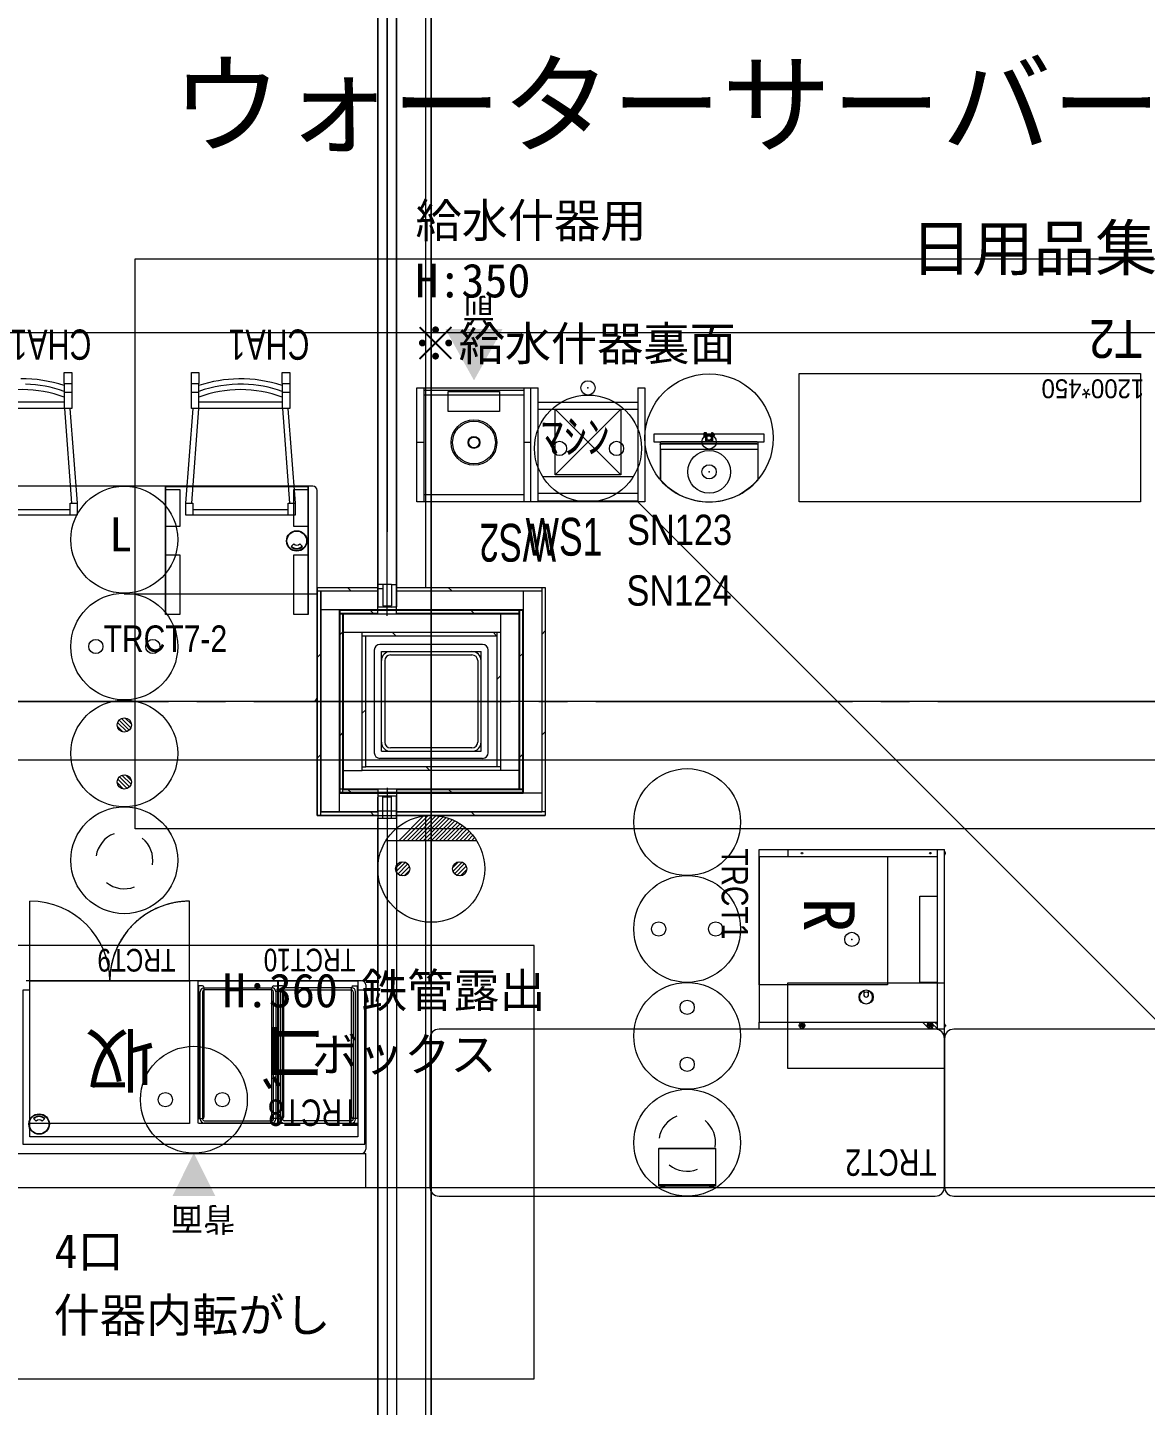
# Model space of a CAD drawing. Units: millimetres at full size, sheet at 1:100. Extents: x 3352 to 127672, y -40372 to 101181.
# Drawn here: x 59553 to 63476, y -11934 to -7099 of the extents above; entities that cross this region are included whole.
import ezdxf
from ezdxf.enums import TextEntityAlignment as Align

# ---------------------------------------------------------------- set-up
doc = ezdxf.new("R2010")
doc.units = ezdxf.units.MM
doc.header["$LTSCALE"] = 100
doc.header["$PDMODE"] = 32
doc.header["$PDSIZE"] = 50
for name, pattern in [('CHAIN2', [12, 9, -1, 1, -1]), ('DOUBLE_CHAIN2', [12.8, 9, -1, 0.6, -0.6, 0.6, -1]), ('LONG_DASHED2', [13, 12, -1]), ('LONG_DOUBLE_CHAIN', [21.8, 18, -1, 0.6, -0.6, 0.6, -1])]:
    doc.linetypes.add(name, pattern=pattern)
doc.layers.add('0-0', color=134, linetype='Continuous', lineweight=18)
doc.styles.add('MS UI Gothic', font='')
doc.styles.add('ＭＳ ゴシック', font='')
doc.styles.get('MS UI Gothic').set_extended_font_data('MS UI Gothic')
doc.styles.get('ＭＳ ゴシック').set_extended_font_data('MS Gothic')

msp = doc.modelspace()

# ---------------------------------------------------------------- linework, layer by layer
at = {"layer": '0-0', "color": 47}
for p, q in [((60969.8, 11057), (60969.8, -18478.1)), ((60569.8, -9063.3), (60782.3, -9063.3)), ((60569.8, -9063.3), (60569.8, -9863.3)), ((60582.3, -9075.8), (60582.3, -9850.8)), ((60582.3, -9075.8), (60782.3, -9075.8)), ((60847.3, -9075.8), (61357.3, -9075.8)), ((61357.3, -9075.8), (61357.3, -9850.8)), ((60647.3, -9140.8), (60647.3, -9785.8)), ((60806.8, -9320.3), (60806.8, -9606.3)), ((60826.8, -9300.3), (61112.8, -9300.3)), ((61132.8, -9320.3), (61132.8, -9606.3)), ((61112.8, -9626.3), (60826.8, -9626.3)), ((60647.3, -9785.8), (61292.3, -9785.8)), ((60582.3, -9850.8), (60782.3, -9850.8)), ((60847.3, -9850.8), (61357.3, -9850.8)), ((60569.8, -9863.3), (60782.3, -9863.3)), ((60847.3, -9863.3), (61369.8, -9863.3))]:
    msp.add_line(p, q, dxfattribs=at)
at = {"layer": '0-0', "linetype": 'CHAIN2'}
for p, q in [((60969.8, 11057), (60969.8, -18478.1)), ((18347.6, -9463.3), (91067.1, -9463.3)), ((18347.6, -9463.3), (91067.1, -9463.3))]:
    msp.add_line(p, q, dxfattribs=at)
at = {"layer": '0-0'}
for p, q in [((60969.8, -18478.1), (60969.8, 11057)), ((60814.8, -9163.3), (60814.8, -602.8)), ((60782.3, -9053.3), (60782.3, -723.3)), ((60847.3, -723.3), (60847.3, -9053.3)), ((59682.1, -8347.4), (59682.1, -8435.9)), ((60447.1, -8347.4), (60447.1, -8435.9)), ((60944.8, -8763.3), (60944.8, -8363.3)), ((61294.8, -8363.3), (61294.8, -8763.3)), ((61294.8, -8363.3), (61294.8, -8388.3)), ((61319.8, -8363.3), (61344.8, -8363.3)), ((59389.1, -8411.9), (59682.1, -8411.9)), ((59708.1, -8379.4), (59708.1, -8435.9)), ((60154.1, -8411.9), (60447.1, -8411.9)), ((60473.1, -8379.4), (60473.1, -8435.9)), ((60944.8, -8371.3), (61294.8, -8371.3)), ((59708.1, -8435.9), (59682.1, -8435.9)), ((59683, -8435.9), (59708, -8767.4)), ((59702.1, -8435.9), (59683, -8435.9)), ((59702.1, -8435.9), (59727.1, -8767.4)), ((60109.1, -8767.4), (60134.1, -8435.9)), ((60153.1, -8435.9), (60128.1, -8767.4)), ((60473.1, -8435.9), (60447.1, -8435.9)), ((60448, -8435.9), (60473, -8767.4)), ((60467.1, -8435.9), (60448, -8435.9)), ((60467.1, -8435.9), (60492.1, -8767.4)), ((61209.4, -8445.8), (61029.4, -8445.8)), ((61344.8, -8413.3), (61694.8, -8413.3)), ((61344.8, -8438.3), (61694.8, -8438.3)), ((61404.8, -8668.3), (61634.8, -8438.3)), ((61634.8, -8668.3), (61404.8, -8438.3)), ((60919.8, -8553.3), (60944.8, -8553.3)), ((61294.8, -8553.3), (61319.8, -8553.3)), ((62113.8, -8552.8), (61775.7, -8552.8)), ((61932.1, -8521), (61927.3, -8521.3)), ((61927.3, -8521.3), (61927.3, -8528)), ((61927.3, -8528), (61927.3, -8534.8)), ((61927.3, -8534.8), (61932.1, -8535)), ((61932.1, -8521), (61932.1, -8528)), ((61932.8, -8523), (61932.1, -8523)), ((61932.1, -8528), (61932.1, -8535)), ((61932.1, -8533), (61932.8, -8533)), ((61932.8, -8520), (61934.8, -8520)), ((61932.8, -8530), (61932.8, -8520)), ((61932.8, -8530), (61934.8, -8530)), ((61932.8, -8552.8), (61932.8, -8530)), ((61934.8, -8520), (61934.8, -8552.8)), ((61934.8, -8525.5), (61954.8, -8525.5)), ((61954.8, -8530.5), (61934.8, -8530.5)), ((61934.8, -8549), (61954.8, -8549)), ((61954.8, -8551), (61934.8, -8551)), ((61960.4, -8523.4), (61956.8, -8523.4)), ((61960.4, -8525.7), (61956.8, -8525.7)), ((61960.8, -8524), (61960.4, -8523.4)), ((61960.8, -8524.6), (61960.4, -8525.7)), ((61960.4, -8530.3), (61960.8, -8531.5)), ((61960.4, -8532.6), (61960.8, -8532)), ((61960.8, -8524), (61960.8, -8524.6)), ((61960.8, -8528), (61960.8, -8532)), ((61960.8, -8530.5), (61962.3, -8530.5)), ((61962.3, -8528), (61962.3, -8525.5)), ((61962.3, -8530.5), (61962.3, -8528)), ((61962.3, -8530.5), (61962.8, -8530)), ((61962.8, -8526), (61962.8, -8528)), ((61962.8, -8528), (61962.8, -8530)), ((62116.8, -8579.7), (61772.7, -8579.7)), ((62116.8, -8579.8), (61772.7, -8579.8)), ((61774, -8579.8), (61774, -8685.8)), ((61776.8, -8559.5), (61775.8, -8559.6)), ((61777.8, -8559.5), (61776.8, -8559.5)), ((62112.7, -8561), (61776.8, -8561)), ((62111.8, -8559.5), (61777.7, -8559.5)), ((61777.8, -8561), (61777.8, -8559.5)), ((62111.7, -8561), (62111.7, -8559.5)), ((62115.6, -8579.8), (62115.6, -8685.8)), ((61774, -8685.8), (61773.3, -8686.4)), ((61774.6, -8686), (61774.4, -8685.8)), ((62115, -8686), (62115.1, -8685.8)), ((62115.6, -8685.8), (62116.2, -8686.4)), ((60554.8, -8708.3), (57908.8, -8708.3)), ((60487.8, -8719.3), (60537.8, -8719.3)), ((60569.8, -9863.3), (60569.8, -8723.3)), ((61294.8, -8738.3), (60944.8, -8738.3)), ((61344.8, -8732.3), (61694.8, -8732.3)), ((59368.1, -8790.4), (59703.1, -8790.4)), ((60133.1, -8790.4), (60468.1, -8790.4)), ((61694.8, -8760.3), (61344.8, -8760.3)), ((59703.1, -8809.4), (59368.1, -8809.4)), ((60468.1, -8809.4), (60133.1, -8809.4)), ((60487.2, -8910.9), (60478, -8920.1)), ((60508.4, -8910.9), (60517.6, -8920.1)), ((60487.8, -8949.3), (60537.8, -8949.3)), ((60569.8, -9063.3), (60782.3, -9063.3)), ((60569.8, -9075.8), (60582.3, -9075.8)), ((60582.3, -9850.8), (60582.3, -9075.8)), ((60582.3, -9075.8), (60782.3, -9075.8)), ((60688.2, -9075.8), (60675.7, -9063.3)), ((60782.3, -9153.3), (60782.3, -9053.3)), ((60799.8, -9053.3), (60782.3, -9053.3)), ((60799.8, -9053.3), (60799.8, -9128.3)), ((60829.8, -9053.3), (60829.8, -9128.3)), ((60829.8, -9053.3), (60847.3, -9053.3)), ((60847.3, -9153.3), (60847.3, -9053.3)), ((60847.3, -9063.3), (61369.8, -9063.3)), ((60847.3, -9075.8), (61357.3, -9075.8)), ((61041.8, -9075.8), (61029.3, -9063.3)), ((61292.3, -9075.8), (61292.3, -9140.8)), ((61357.3, -9063.3), (61357.3, -9075.8)), ((61357.3, -9075.8), (61357.3, -9850.8)), ((61369.8, -9063.3), (61369.8, -9863.3)), ((60782.3, -9131.5), (60847.3, -9131.5)), ((60799.8, -9128.3), (60829.8, -9128.3)), ((60582.3, -9140.8), (60647.3, -9140.8)), ((60647.3, -9785.8), (60647.3, -9140.8)), ((60647.3, -9140.8), (61292.3, -9140.8)), ((60647.3, -9153.3), (60659.8, -9153.3)), ((60649.8, -9155.8), (60649.8, -9143.3)), ((60649.8, -9143.3), (61277.3, -9143.3)), ((60649.8, -9770.8), (60649.8, -9155.8)), ((60649.8, -9155.8), (60662.3, -9155.8)), ((60659.8, -9773.3), (60659.8, -9153.3)), ((60659.8, -9153.3), (60782.3, -9153.3)), ((60662.3, -9220.8), (60662.3, -9155.8)), ((60662.3, -9155.8), (61212.3, -9155.8)), ((60768.2, -9155.8), (60753.2, -9140.8)), ((60847.3, -9153.3), (61279.8, -9153.3)), ((61121.8, -9155.8), (61106.8, -9140.8)), ((61212.3, -9155.8), (61277.3, -9155.8)), ((61212.3, -9155.8), (61212.3, -9220.8)), ((61277.3, -9143.3), (61289.8, -9143.3)), ((61277.3, -9143.3), (61277.3, -9155.8)), ((61277.3, -9155.8), (61277.3, -9705.8)), ((61279.8, -9140.8), (61279.8, -9153.3)), ((61279.8, -9153.3), (61279.8, -9773.3)), ((61289.8, -9143.3), (61289.8, -9770.8)), ((61292.3, -9140.8), (61292.3, -9785.8)), ((60662.3, -9216.4), (60647.3, -9231.4)), ((60662.3, -9705.8), (60662.3, -9220.8)), ((60662.3, -9220.8), (60727.3, -9220.8)), ((60727.3, -9233.3), (60727.3, -9220.8)), ((60727.3, -9220.8), (61199.8, -9220.8)), ((60727.3, -9693.3), (60727.3, -9233.3)), ((60727.3, -9233.3), (60739.8, -9233.3)), ((60739.8, -9693.3), (60739.8, -9233.3)), ((60739.8, -9233.3), (61199.8, -9233.3)), ((60845.7, -9233.3), (60833.2, -9220.8)), ((61199.3, -9233.3), (61186.8, -9220.8)), ((61199.8, -9220.8), (61212.3, -9220.8)), ((61199.8, -9220.8), (61199.8, -9233.3)), ((61199.8, -9233.3), (61199.8, -9693.3)), ((61212.3, -9220.8), (61212.3, -9693.3)), ((61357.3, -9228.5), (61369.8, -9216)), ((61149.8, -9263.3), (60789.8, -9263.3)), ((60582.3, -9296.4), (60569.8, -9308.9)), ((60769.8, -9283.3), (60769.8, -9643.3)), ((60794.8, -9638.3), (60794.8, -9288.3)), ((60794.8, -9288.3), (61144.8, -9288.3)), ((61144.8, -9638.3), (61144.8, -9288.3)), ((61169.8, -9643.3), (61169.8, -9283.3)), ((61277.3, -9308.5), (61292.3, -9293.5)), ((61199.8, -9386), (61212.3, -9373.5)), ((91067.1, -9463.3), (18347.6, -9463.3)), ((91067.1, -9463.3), (18347.6, -9463.3)), ((91067.1, -9463.3), (18347.6, -9463.3)), ((91067.1, -9463.3), (18347.6, -9463.3)), ((91067.1, -9463.3), (18347.6, -9463.3)), ((91067.1, -9463.3), (18347.6, -9463.3)), ((59915.7, -9555.6), (59882.9, -9522.8)), ((59917.6, -9543.4), (59895.2, -9520.9)), ((60739.8, -9492.4), (60727.3, -9504.9)), ((59888, -9570.3), (59868.2, -9550.6)), ((59901.2, -9569.4), (59869.2, -9537.4)), ((59909.9, -9564), (59874.6, -9528.6)), ((60662.3, -9569.9), (60647.3, -9584.9)), ((61357.3, -9582), (61369.8, -9569.5)), ((60582.3, -9649.9), (60569.8, -9662.4)), ((61149.8, -9663.3), (60789.8, -9663.3)), ((60794.8, -9638.3), (61144.8, -9638.3)), ((61277.3, -9662), (61292.3, -9647)), ((61212.3, -9705.8), (60727.3, -9705.8)), ((61199.8, -9693.3), (60739.8, -9693.3)), ((60952.2, -9693.3), (60964.7, -9705.8)), ((61212.3, -9693.3), (61199.8, -9693.3)), ((61212.3, -9693.3), (61212.3, -9705.8)), ((61277.3, -9705.8), (61212.3, -9705.8)), ((61277.3, -9705.8), (61277.3, -9770.8)), ((59890.4, -9770.7), (59867.9, -9748.2)), ((59902.6, -9768.8), (59869.8, -9736)), ((59910.9, -9763), (59875.6, -9727.6)), ((59916.3, -9754.2), (59884.4, -9722.3)), ((59917.3, -9741.1), (59897.5, -9721.3)), ((61292.3, -9785.8), (60647.3, -9785.8)), ((60647.3, -9850.8), (60647.3, -9785.8)), ((60649.8, -9783.3), (60649.8, -9770.8)), ((60662.3, -9770.8), (60649.8, -9770.8)), ((61289.8, -9783.3), (60649.8, -9783.3)), ((60782.3, -9773.3), (60659.8, -9773.3)), ((60659.8, -9785.8), (60659.8, -9773.3)), ((61277.3, -9770.8), (60662.3, -9770.8)), ((60676.1, -9770.8), (60691.1, -9785.8)), ((60782.3, -9773.3), (60782.3, -9873.3)), ((60782.3, -9795.1), (60847.3, -9795.1)), ((60814.8, -9767), (60814.8, -16534.3)), ((60829.8, -9873.3), (60829.8, -9798.3)), ((60847.3, -9773.3), (60847.3, -9873.3)), ((61279.8, -9773.3), (60847.3, -9773.3)), ((61029.7, -9770.8), (61044.7, -9785.8)), ((61289.8, -9770.8), (61277.3, -9770.8)), ((61292.3, -9773.3), (61279.8, -9773.3)), ((61289.8, -9770.8), (61289.8, -9783.3)), ((61357.3, -9785.8), (61292.3, -9785.8)), ((60782.3, -9850.8), (60582.3, -9850.8)), ((60582.3, -9863.3), (60582.3, -9850.8)), ((60756.1, -9850.8), (60768.6, -9863.3)), ((61357.3, -9850.8), (60847.3, -9850.8)), ((61109.7, -9850.8), (61122.2, -9863.3)), ((61369.8, -9850.8), (61357.3, -9850.8)), ((60782.3, -9863.3), (60569.8, -9863.3)), ((60782.3, -9873.3), (60847.3, -9873.3)), ((61369.8, -9863.3), (60847.3, -9863.3)), ((60847.3, -9873.3), (60847.3, -18203.3)), ((60857.6, -9950.8), (60943.2, -9865.2)), ((60871.8, -9950.8), (60959, -9863.6)), ((60885.9, -9950.8), (60973.4, -9863.3)), ((60900.1, -9950.8), (60986.8, -9864.1)), ((60914.2, -9950.8), (60999.3, -9865.7)), ((60928.3, -9950.8), (61011.2, -9868)), ((60942.5, -9950.8), (61022.4, -9870.9)), ((60956.6, -9950.8), (61033.1, -9874.3)), ((60970.8, -9950.8), (61043.3, -9878.3)), ((60984.9, -9950.8), (61052.9, -9882.8)), ((60999.1, -9950.8), (61062.2, -9887.7)), ((61013.2, -9950.8), (61071, -9893)), ((61027.3, -9950.8), (61079.4, -9898.7)), ((61041.5, -9950.8), (61087.5, -9904.8)), ((61055.6, -9950.8), (61095.1, -9911.4)), ((61069.8, -9950.8), (61102.3, -9918.2)), ((61083.9, -9950.8), (61109.2, -9925.5)), ((61098.1, -9950.8), (61115.7, -9933.1)), ((61112.2, -9950.8), (61121.9, -9941.2)), ((61126.3, -9950.8), (61127.6, -9949.6)), ((62220.8, -9983.3), (62220.8, -10008.3)), ((62722.3, -9993.8), (62722.3, -9997.8)), ((62745.8, -10613.3), (62745.8, -9983.3)), ((62745.8, -9983.3), (62770.8, -9983.3)), ((62770.8, -11166.3), (62770.8, -9983.3)), ((62771.3, -9989.9), (62770.8, -9989.9)), ((62770.8, -10001.7), (62771.3, -10001.7)), ((62771.3, -9995.8), (62771.3, -9989.9)), ((62771.3, -10001.7), (62771.3, -9995.8)), ((62773.7, -9995.4), (62773.5, -9995.4)), ((62773.7, -9996.2), (62773.5, -9996.2)), ((60844.9, -10048.4), (60867.4, -10025.9)), ((60846.8, -10060.6), (60879.6, -10027.8)), ((60852.6, -10069), (60887.9, -10033.6)), ((60861.4, -10074.4), (60893.3, -10042.4)), ((60874.5, -10075.3), (60894.3, -10055.6)), ((61045.2, -10046.1), (61065, -10026.3)), ((61046.2, -10059.2), (61078.2, -10027.3)), ((61051.6, -10068), (61086.9, -10032.6)), ((61059.9, -10073.8), (61092.7, -10041)), ((61072.2, -10075.7), (61094.6, -10053.2)), ((59561.8, -10444.3), (59561.8, -10164.3)), ((60121.8, -10444.3), (60121.8, -10164.3)), ((60724.8, -10443.3), (59548.8, -10443.3)), ((60151.8, -10942.7), (60151.8, -10445.9)), ((60153.4, -10444.3), (60710.2, -10444.3)), ((60159.3, -10928.8), (60159.3, -10481.8)), ((60167.3, -10481.8), (60167.3, -10928.8)), ((60173.3, -10920.8), (60173.3, -10467.8)), ((60173.3, -10467.8), (60410.3, -10467.8)), ((60410.3, -10475.8), (60173.3, -10475.8)), ((60411, -10920.8), (60411, -10467.8)), ((60416.3, -10928.8), (60416.3, -10481.8)), ((60417, -10461.8), (60431, -10461.8)), ((60424.3, -10481.8), (60424.3, -10928.8)), ((60446.5, -10461.8), (60432.5, -10461.8)), ((60439.3, -10481.8), (60439.3, -10928.8)), ((60447.3, -10928.8), (60447.3, -10481.8)), ((60452.5, -10920.8), (60452.5, -10467.8)), ((60690.3, -10467.8), (60453.3, -10467.8)), ((60453.3, -10475.8), (60690.3, -10475.8)), ((60690.3, -10920.8), (60690.3, -10467.8)), ((60696.3, -10481.8), (60696.3, -10928.8)), ((60704.3, -10928.8), (60704.3, -10481.8)), ((60711.8, -10445.9), (60711.8, -10942.7)), ((60739.8, -10458.3), (60739.8, -11034.3)), ((62220.8, -10750.8), (62220.8, -10450.8)), ((62220.8, -10450.8), (62770.8, -10450.8)), ((62487.3, -10477.3), (62487.3, -10479.2)), ((62487.3, -10479.2), (62487.3, -10492.3)), ((62504.3, -10479.2), (62504.3, -10477.3)), ((62504.3, -10492.3), (62504.3, -10479.2)), ((62745.8, -10449.8), (62684.3, -10449.8)), ((62745.8, -10613.3), (60997.8, -10613.3)), ((62120.8, -10613.3), (62120.8, -10588.3)), ((62269.2, -10600.4), (62268.3, -10600.4)), ((62269.2, -10601.2), (62268.3, -10601.2)), ((62270, -10601.5), (62270, -10600.1)), ((62270.1, -10600), (62271.5, -10600)), ((62270.1, -10601.6), (62271.5, -10601.6)), ((62270.4, -10599.2), (62270.4, -10598.4)), ((62270.4, -10603.3), (62270.4, -10602.4)), ((62271.2, -10599.2), (62271.2, -10598.4)), ((62271.2, -10603.3), (62271.2, -10602.4)), ((62271.6, -10601.5), (62271.6, -10600.1)), ((62273.2, -10600.4), (62272.4, -10600.4)), ((62273.2, -10601.2), (62272.4, -10601.2)), ((62719.2, -10600.4), (62718.3, -10600.4)), ((62719.2, -10601.2), (62718.3, -10601.2)), ((62720, -10601.5), (62720, -10600.1)), ((62720.1, -10600), (62721.5, -10600)), ((62720.1, -10601.6), (62721.5, -10601.6)), ((62720.4, -10599.2), (62720.4, -10598.4)), ((62720.4, -10603.3), (62720.4, -10602.4)), ((62721.2, -10599.2), (62721.2, -10598.4)), ((62721.2, -10603.3), (62721.2, -10602.4)), ((62721.6, -10601.5), (62721.6, -10600.1)), ((62722.3, -10602.8), (62722.3, -10598.8)), ((62723.2, -10600.4), (62722.4, -10600.4)), ((62723.2, -10601.2), (62722.4, -10601.2)), ((62770.8, -10613.3), (62745.8, -10613.3)), ((62771.3, -10594.9), (62770.8, -10594.9)), ((62770.8, -10606.7), (62771.3, -10606.7)), ((62771.3, -10600.8), (62771.3, -10594.9)), ((62771.3, -10606.7), (62771.3, -10600.8)), ((62773.7, -10600.4), (62773.5, -10600.4)), ((62773.7, -10601.2), (62773.5, -10601.2)), ((64551.8, -10613.3), (62803.8, -10613.3)), ((60964.8, -10646.3), (60964.8, -11166.3)), ((62770.8, -10646.3), (62770.8, -11166.3)), ((62770.8, -10750.8), (62220.8, -10750.8)), ((59583.2, -10935.7), (59574, -10926.5)), ((59604.4, -10935.7), (59613.6, -10926.5)), ((60153.3, -10926.8), (60167.3, -10926.8)), ((60710.2, -10944.3), (60153.4, -10944.3)), ((60173.3, -10934.8), (60410.3, -10934.8)), ((60410.3, -10942.8), (60173.3, -10942.8)), ((60431, -10926.8), (60417, -10926.8)), ((60432.5, -10926.8), (60446.5, -10926.8)), ((60690.3, -10934.8), (60453.3, -10934.8)), ((60453.3, -10942.8), (60690.3, -10942.8)), ((60710.3, -10926.8), (60696.3, -10926.8)), ((57148.2, -11049.3), (60739.8, -11049.3)), ((60739.8, -11169.3), (60739.8, -11049.3)), ((61767.8, -11032.5), (61967.8, -11032.5)), ((61767.8, -11158.8), (61767.8, -11033.8)), ((61967.8, -11033.8), (61967.8, -11158.8)), ((61967.8, -11160.1), (61767.8, -11160.1)), ((61788.8, -11164.3), (61788.8, -11169.3)), ((61958.8, -11164.3), (61958.8, -11169.3)), ((61966.8, -11161.3), (61966.8, -11164.3)), ((61967.8, -11160.1), (61967.8, -11161.3)), ((57028.2, -11169.3), (60739.8, -11169.3)), ((60997.8, -11199.3), (62737.8, -11199.3)), ((62803.8, -11199.3), (64543.8, -11199.3))]:
    msp.add_line(p, q, dxfattribs=at)
at = {"layer": '0-0', "color": 8, "linetype": 'LONG_DOUBLE_CHAIN'}
msp.add_line((60814.8, -9163.3), (60814.8, -602.8), dxfattribs=at)
at = {"layer": '0-0', "color": 8}
for p, q in [((60814.8, -9163.3), (60814.8, -602.8)), ((60782.3, -9053.3), (60782.3, -9131.5)), ((60799.8, -9053.3), (60799.8, -9128.3)), ((60829.8, -9053.3), (60829.8, -9128.3)), ((60847.3, -9053.3), (60847.3, -9131.5)), ((60782.3, -9131.5), (60847.3, -9131.5)), ((60799.8, -9128.3), (60829.8, -9128.3)), ((60782.3, -9795.1), (60782.3, -9873.3)), ((60782.3, -9795.1), (60847.3, -9795.1)), ((60814.8, -9767), (60814.8, -16534.3)), ((60829.8, -9873.3), (60829.8, -9798.3)), ((60847.3, -9873.3), (60847.3, -9795.1))]:
    msp.add_line(p, q, dxfattribs=at)
at = {"layer": '0-0', "color": 9}
for p, q in [((60814.8, -633.3), (60814.8, -8868.3)), ((60799.8, -9068.3), (60782.3, -9068.3)), ((60829.8, -9053.3), (60799.8, -9053.3)), ((60782.3, -9848.3), (60782.3, -9799.2)), ((60847.3, -9848.3), (60782.3, -9848.3)), ((60782.3, -9863.3), (60847.3, -9863.3))]:
    msp.add_line(p, q, dxfattribs=at)
at = {"layer": '0-0', "color": 253}
for p, q in [((60782.3, -723.3), (60782.3, -9053.3)), ((60847.3, -9053.3), (60847.3, -723.3)), ((60782.3, -9873.3), (60782.3, -16534.3)), ((60847.3, -9873.3), (60847.3, -16534.3))]:
    msp.add_line(p, q, dxfattribs=at)
at = {"layer": '0-0', "color": 3}
for p, q in [((60949.8, -713.3), (60949.8, -9063.3)), ((60949.8, -9863.3), (60949.8, -14593.3))]:
    msp.add_line(p, q, dxfattribs=at)
at = {"layer": '0-0', "color": 6}
for p, q in [((60949.8, -713.3), (60949.8, -9063.3)), ((60949.8, -9863.3), (60949.8, -14593.3))]:
    msp.add_line(p, q, dxfattribs=at)
at = {"layer": '0-0', "color": 254}
for p, q in [((56605.2, -8168.6), (65728.8, -8168.6)), ((56605.2, -8168.6), (65728.8, -8168.6)), ((59892.8, -9085.8), (60569.8, -9085.8)), ((56605.2, -9668.6), (65728.8, -9668.6)), ((56605.2, -9668.6), (65728.8, -9668.6)), ((56605.2, -11168.6), (65728.8, -11168.6)), ((56605.2, -11168.6), (65728.8, -11168.6))]:
    msp.add_line(p, q, dxfattribs=at)
at = {"layer": '0-0', "color": 230}
for p, q in [((61678.4, -8675.8), (61361.2, -8675.8)), ((60811.2, -9950.8), (61128.4, -9950.8))]:
    msp.add_line(p, q, dxfattribs=at)
at = {"layer": '0-0', "color": 5}
msp.add_line((70353.9, -17422.5), (61694.8, -8763.3), dxfattribs=at)
at = {"layer": '0-0', "color": 4, "linetype": 'DOUBLE_CHAIN2'}
msp.add_line((60830.8, -9134.6), (60830.8, -9135.1), dxfattribs=at)
at = {"layer": '0-0', "color": 4}
for p, q in [((61149.8, -9263.3), (60789.8, -9263.3)), ((60769.8, -9283.3), (60769.8, -9643.3)), ((61169.8, -9643.3), (61169.8, -9283.3)), ((61149.8, -9663.3), (60789.8, -9663.3))]:
    msp.add_line(p, q, dxfattribs=at)
at = {"layer": '0-0', "color": 252}
for p, q in [((62693.3, -10588.3), (62718.3, -10613.3)), ((62707.5, -10588.3), (62732.5, -10613.3)), ((62721.6, -10588.3), (62745.8, -10612.5)), ((62735.8, -10588.3), (62745.8, -10598.3))]:
    msp.add_line(p, q, dxfattribs=at)
at = {"layer": '0-0', "color": 1}
for points in [[(65230.6, -7910.4), (65230.6, -9910.4), (59930.6, -9910.4), (59930.6, -7910.4)], [(57821.9, -7968.9), (56242.2, -7968.9), (56242.2, -11839.8), (61330.6, -11839.8), (61330.6, -10319.7), (57821.9, -10319.7)]]:
    msp.add_lwpolyline(points, close=True, dxfattribs=at)
at = {"layer": '0-0'}
for points in [[(59682.1, -8347.4), (59682.1, -8309.4), (59708.1, -8309.4), (59708.1, -8347.4)], [(60128.1, -8347.4), (60128.1, -8309.4), (60154.1, -8309.4), (60154.1, -8347.4)], [(60447.1, -8347.4), (60447.1, -8309.4), (60473.1, -8309.4), (60473.1, -8347.4)], [(59682.1, -8435.9), (59389.1, -8435.9), (59389.1, -8347.4)], [(59682.1, -8347.4), (59708.1, -8347.4), (59708.1, -8379.4), (59682.1, -8379.4)], [(60154.1, -8379.4), (60128.1, -8379.4), (60128.1, -8347.4), (60154.1, -8347.4)], [(60447.1, -8435.9), (60154.1, -8435.9), (60154.1, -8347.4)], [(60447.1, -8347.4), (60473.1, -8347.4), (60473.1, -8379.4), (60447.1, -8379.4)], [(61319.8, -8763.3), (60919.8, -8763.3), (60919.8, -8363.3), (61319.8, -8363.3)], [(61344.8, -8763.3), (61319.8, -8763.3), (61319.8, -8363.3)], [(61694.8, -8363.3), (61694.8, -8763.3), (61344.8, -8763.3), (61344.8, -8363.3)], [(61694.8, -8363.3), (61719.8, -8363.3), (61719.8, -8763.3), (61694.8, -8763.3)], [(60154.1, -8435.9), (60128.1, -8435.9), (60128.1, -8379.4)], [(61029.4, -8445.8), (61029.4, -8375.8), (61209.4, -8375.8), (61209.4, -8445.8)], [(61772.8, -8555.8), (61772.8, -8685.8), (61774.6, -8685.8), (61774.6, -8686.4), (61773.1, -8686.4)], [(61927.3, -8521.3), (61926.7, -8524.6), (61926.6, -8528), (61926.7, -8531.4), (61927.3, -8534.8)], [(61954.8, -8552.8), (61954.8, -8520), (61956.8, -8520), (61956.8, -8530)], [(61954.8, -8530), (61956.8, -8530), (61956.8, -8552.8)], [(61960.8, -8528), (61960.6, -8529.7), (61960.4, -8530.3), (61956.8, -8530.3)], [(61960.8, -8531.5), (61960.4, -8532.6), (61956.8, -8532.6)], [(61960.4, -8523.4), (61960.8, -8524.6), (61960.8, -8528)], [(61960.4, -8525.7), (61960.7, -8527.4), (61960.8, -8528)], [(61962.8, -8526), (61962.3, -8525.5), (61960.8, -8525.5)], [(62116.4, -8686.4), (62115, -8686.4), (62115, -8685.8), (62116.8, -8685.8), (62116.8, -8555.8)], [(61775.8, -8559.6), (61775, -8559.8), (61774.2, -8560), (61773.6, -8560.3), (61773.1, -8560.5), (61772.9, -8560.9), (61772.8, -8561.2)], [(61772.8, -8562.7), (61772.9, -8562.4), (61773.1, -8562.1), (61773.6, -8561.8), (61774.2, -8561.5), (61775, -8561.3), (61775.8, -8561.1), (61776.8, -8561)], [(62111.7, -8559.5), (62112.7, -8559.5), (62113.7, -8559.6), (62114.5, -8559.8), (62115.3, -8560), (62115.9, -8560.3), (62116.4, -8560.5), (62116.7, -8560.9), (62116.8, -8561.2)], [(62116.8, -8562.7), (62116.7, -8562.4), (62116.4, -8562.1), (62115.9, -8561.8), (62115.3, -8561.5), (62114.5, -8561.3), (62113.7, -8561.1), (62112.7, -8561)], [(60037.8, -8949.3), (60087.8, -8949.3), (60087.8, -9158.3), (60037.8, -9158.3), (60037.8, -8708.3)], [(60037.8, -8719.3), (60087.8, -8719.3), (60087.8, -8849.3), (60037.8, -8849.3)], [(60039, -9158.3), (60039, -8709.5), (60536.6, -8709.5), (60536.6, -9158.3)], [(60537.8, -8708.3), (60537.8, -9158.3), (60487.8, -9158.3), (60487.8, -8949.3)], [(60537.8, -8849.3), (60487.8, -8849.3), (60487.8, -8719.3)], [(60662.3, -9770.8), (60662.3, -9705.8), (60727.3, -9705.8), (60727.3, -9693.3), (60739.8, -9693.3)], [(60799.8, -9873.3), (60799.8, -9798.3), (60829.8, -9798.3)], [(60847.3, -18203.3), (60782.3, -18203.3), (60782.3, -9873.3)], [(62120.8, -10008.3), (62120.8, -9983.3), (62745.8, -9983.3)], [(62773.7, -9995.4), (62773.7, -9995.4), (62773.7, -9995.4), (62773.7, -9995.4), (62773.7, -9995.3), (62773.8, -9995.3), (62773.8, -9995.3), (62773.8, -9995.3), (62773.8, -9995.2), (62773.8, -9995.2), (62773.8, -9995.1), (62773.8, -9995.1), (62773.8, -9995), (62773.8, -9995), (62773.8, -9994.9), (62773.8, -9994.8), (62773.8, -9994.8), (62773.8, -9994.7), (62773.8, -9994.6), (62773.8, -9994.6), (62773.7, -9994.5), (62773.7, -9994.4), (62773.7, -9994.4), (62773.7, -9994.3), (62773.7, -9994.2)], [(62773.7, -9997.4), (62773.7, -9997.3), (62773.7, -9997.3), (62773.7, -9997.2), (62773.7, -9997.1), (62773.8, -9997), (62773.8, -9997), (62773.8, -9996.9), (62773.8, -9996.8), (62773.8, -9996.8), (62773.8, -9996.7), (62773.8, -9996.7), (62773.8, -9996.6), (62773.8, -9996.5), (62773.8, -9996.5), (62773.8, -9996.4), (62773.8, -9996.4), (62773.8, -9996.4), (62773.8, -9996.3), (62773.8, -9996.3), (62773.7, -9996.3), (62773.7, -9996.2), (62773.7, -9996.2), (62773.7, -9996.2), (62773.7, -9996.2)], [(62745.8, -10008.3), (62120.8, -10008.3), (62120.8, -10588.3), (62745.8, -10588.3)], [(62570.8, -10008.3), (62570.8, -10458.3), (62120.8, -10458.3), (62120.8, -10008.3)], [(62684.3, -10449.8), (62684.3, -10146.8), (62745.8, -10146.8)], [(60167.3, -10461.8), (60153.3, -10461.8), (60153.3, -10926.8)], [(60431, -10942.8), (60431, -10445.8), (60432.5, -10445.8), (60432.5, -10942.8)], [(60696.3, -10461.8), (60710.3, -10461.8), (60710.3, -10926.8)], [(62269.2, -10600.4), (62269.2, -10600.4), (62269.3, -10600.4), (62269.4, -10600.4), (62269.5, -10600.3), (62269.5, -10600.3), (62269.6, -10600.3), (62269.7, -10600.3), (62269.7, -10600.2), (62269.8, -10600.2), (62269.9, -10600.1), (62269.9, -10600.1), (62270, -10600), (62270, -10600), (62270.1, -10599.9), (62270.1, -10599.8), (62270.2, -10599.8), (62270.2, -10599.7), (62270.3, -10599.6), (62270.3, -10599.6), (62270.3, -10599.5), (62270.3, -10599.4), (62270.3, -10599.4), (62270.4, -10599.3), (62270.4, -10599.2)], [(62270.4, -10602.4), (62270.4, -10602.3), (62270.3, -10602.3), (62270.3, -10602.2), (62270.3, -10602.1), (62270.3, -10602), (62270.2, -10602), (62270.2, -10601.9), (62270.2, -10601.8), (62270.1, -10601.8), (62270.1, -10601.7), (62270, -10601.7), (62270, -10601.6), (62269.9, -10601.5), (62269.9, -10601.5), (62269.8, -10601.4), (62269.7, -10601.4), (62269.7, -10601.4), (62269.6, -10601.3), (62269.5, -10601.3), (62269.5, -10601.3), (62269.4, -10601.2), (62269.3, -10601.2), (62269.2, -10601.2), (62269.2, -10601.2)], [(62271.2, -10599.2), (62271.2, -10599.3), (62271.2, -10599.4), (62271.2, -10599.4), (62271.2, -10599.5), (62271.3, -10599.6), (62271.3, -10599.6), (62271.3, -10599.7), (62271.4, -10599.8), (62271.4, -10599.8), (62271.5, -10599.9), (62271.5, -10600), (62271.6, -10600), (62271.6, -10600.1), (62271.7, -10600.1), (62271.7, -10600.2), (62271.8, -10600.2), (62271.9, -10600.3), (62271.9, -10600.3), (62272, -10600.3), (62272.1, -10600.4), (62272.1, -10600.4), (62272.2, -10600.4), (62272.3, -10600.4), (62272.4, -10600.4)], [(62272.4, -10601.2), (62272.3, -10601.2), (62272.2, -10601.2), (62272.1, -10601.3), (62272.1, -10601.3), (62272, -10601.3), (62271.9, -10601.3), (62271.9, -10601.4), (62271.8, -10601.4), (62271.7, -10601.4), (62271.7, -10601.5), (62271.6, -10601.5), (62271.6, -10601.6), (62271.5, -10601.7), (62271.4, -10601.7), (62271.4, -10601.8), (62271.4, -10601.8), (62271.3, -10601.9), (62271.3, -10602), (62271.3, -10602), (62271.2, -10602.1), (62271.2, -10602.2), (62271.2, -10602.3), (62271.2, -10602.3), (62271.2, -10602.4)], [(62719.2, -10600.4), (62719.2, -10600.4), (62719.3, -10600.4), (62719.4, -10600.4), (62719.5, -10600.3), (62719.5, -10600.3), (62719.6, -10600.3), (62719.7, -10600.3), (62719.7, -10600.2), (62719.8, -10600.2), (62719.9, -10600.1), (62719.9, -10600.1), (62720, -10600), (62720, -10600), (62720.1, -10599.9), (62720.1, -10599.8), (62720.2, -10599.8), (62720.2, -10599.7), (62720.3, -10599.6), (62720.3, -10599.6), (62720.3, -10599.5), (62720.3, -10599.4), (62720.3, -10599.4), (62720.4, -10599.3), (62720.4, -10599.2)], [(62720.4, -10602.4), (62720.4, -10602.3), (62720.3, -10602.3), (62720.3, -10602.2), (62720.3, -10602.1), (62720.3, -10602), (62720.2, -10602), (62720.2, -10601.9), (62720.2, -10601.8), (62720.1, -10601.8), (62720.1, -10601.7), (62720, -10601.7), (62720, -10601.6), (62719.9, -10601.5), (62719.9, -10601.5), (62719.8, -10601.4), (62719.7, -10601.4), (62719.7, -10601.4), (62719.6, -10601.3), (62719.5, -10601.3), (62719.5, -10601.3), (62719.4, -10601.2), (62719.3, -10601.2), (62719.2, -10601.2), (62719.2, -10601.2)], [(62721.2, -10599.2), (62721.2, -10599.3), (62721.2, -10599.4), (62721.2, -10599.4), (62721.2, -10599.5), (62721.3, -10599.6), (62721.3, -10599.6), (62721.3, -10599.7), (62721.4, -10599.8), (62721.4, -10599.8), (62721.5, -10599.9), (62721.5, -10600), (62721.6, -10600), (62721.6, -10600.1), (62721.7, -10600.1), (62721.7, -10600.2), (62721.8, -10600.2), (62721.9, -10600.3), (62721.9, -10600.3), (62722, -10600.3), (62722.1, -10600.4), (62722.1, -10600.4), (62722.2, -10600.4), (62722.3, -10600.4), (62722.4, -10600.4)], [(62722.4, -10601.2), (62722.3, -10601.2), (62722.2, -10601.2), (62722.1, -10601.3), (62722.1, -10601.3), (62722, -10601.3), (62721.9, -10601.3), (62721.9, -10601.4), (62721.8, -10601.4), (62721.7, -10601.4), (62721.7, -10601.5), (62721.6, -10601.5), (62721.6, -10601.6), (62721.5, -10601.7), (62721.4, -10601.7), (62721.4, -10601.8), (62721.4, -10601.8), (62721.3, -10601.9), (62721.3, -10602), (62721.3, -10602), (62721.2, -10602.1), (62721.2, -10602.2), (62721.2, -10602.3), (62721.2, -10602.3), (62721.2, -10602.4)], [(62773.7, -10600.4), (62773.7, -10600.4), (62773.7, -10600.4), (62773.7, -10600.4), (62773.7, -10600.3), (62773.8, -10600.3), (62773.8, -10600.3), (62773.8, -10600.3), (62773.8, -10600.2), (62773.8, -10600.2), (62773.8, -10600.1), (62773.8, -10600.1), (62773.8, -10600), (62773.8, -10600), (62773.8, -10599.9), (62773.8, -10599.8), (62773.8, -10599.8), (62773.8, -10599.7), (62773.8, -10599.6), (62773.8, -10599.6), (62773.7, -10599.5), (62773.7, -10599.4), (62773.7, -10599.4), (62773.7, -10599.3), (62773.7, -10599.2)], [(62773.7, -10599.2), (62773.7, -10599.3), (62773.7, -10599.4), (62773.7, -10599.4), (62773.7, -10599.5), (62773.8, -10599.6), (62773.8, -10599.6), (62773.8, -10599.7), (62773.8, -10599.8), (62773.8, -10599.8), (62773.8, -10599.9), (62773.8, -10600), (62773.8, -10600), (62773.8, -10600.1), (62773.8, -10600.1), (62773.8, -10600.2), (62773.8, -10600.2), (62773.8, -10600.3), (62773.8, -10600.3), (62773.8, -10600.3), (62773.7, -10600.4), (62773.7, -10600.4), (62773.7, -10600.4), (62773.7, -10600.4), (62773.7, -10600.4)], [(62773.7, -10602.4), (62773.7, -10602.3), (62773.7, -10602.3), (62773.7, -10602.2), (62773.7, -10602.1), (62773.8, -10602), (62773.8, -10602), (62773.8, -10601.9), (62773.8, -10601.8), (62773.8, -10601.8), (62773.8, -10601.7), (62773.8, -10601.7), (62773.8, -10601.6), (62773.8, -10601.5), (62773.8, -10601.5), (62773.8, -10601.4), (62773.8, -10601.4), (62773.8, -10601.4), (62773.8, -10601.3), (62773.8, -10601.3), (62773.7, -10601.3), (62773.7, -10601.2), (62773.7, -10601.2), (62773.7, -10601.2), (62773.7, -10601.2)], [(62773.7, -10601.2), (62773.7, -10601.2), (62773.7, -10601.2), (62773.7, -10601.3), (62773.7, -10601.3), (62773.8, -10601.3), (62773.8, -10601.3), (62773.8, -10601.4), (62773.8, -10601.4), (62773.8, -10601.4), (62773.8, -10601.5), (62773.8, -10601.5), (62773.8, -10601.6), (62773.8, -10601.7), (62773.8, -10601.7), (62773.8, -10601.8), (62773.8, -10601.8), (62773.8, -10601.9), (62773.8, -10602), (62773.8, -10602), (62773.7, -10602.1), (62773.7, -10602.2), (62773.7, -10602.3), (62773.7, -10602.3), (62773.7, -10602.4)], [(61767.8, -11032.5), (61767.8, -11031.3), (61967.8, -11031.3), (61967.8, -11032.5)], [(61967.8, -11161.3), (61767.8, -11161.3), (61767.8, -11160.1)], [(61966.8, -11164.3), (61768.8, -11164.3), (61768.8, -11161.3)], [(61788.8, -11169.3), (61776.8, -11169.3), (61776.8, -11164.3)], [(61958.8, -11169.3), (61946.8, -11169.3), (61946.8, -11164.3)]]:
    msp.add_lwpolyline(points, dxfattribs=at)
for points in [[(63458.4, -8313.3), (63458.4, -8763.3), (62260.4, -8763.3), (62260.4, -8313.3)], [(61294.8, -8363.3), (61294.8, -8388.3), (60944.8, -8388.3), (60944.8, -8363.3)], [(61404.8, -8438.3), (61634.8, -8438.3), (61634.8, -8668.3), (61404.8, -8668.3)], [(61752.3, -8524), (62137.3, -8524), (62137.3, -8554), (61752.3, -8554)], [(59727.1, -8809.4), (59703.1, -8809.4), (59703.1, -8767.4), (59727.1, -8767.4)], [(60133.1, -8809.4), (60109.1, -8809.4), (60109.1, -8767.4), (60133.1, -8767.4)], [(60492.1, -8809.4), (60468.1, -8809.4), (60468.1, -8767.4), (60492.1, -8767.4)], [(62773.5, -9998.3), (62773.5, -9998.3), (62773.5, -9998.3), (62773.5, -9998.3)], [(60736.8, -10476.3), (60711.8, -10476.3), (60711.8, -10991.3), (59561.8, -10991.3), (59561.8, -10476.3), (59536.8, -10476.3), (59536.8, -11016.3), (60736.8, -11016.3)], [(60121.8, -10944.3), (59561.8, -10944.3), (59561.8, -10444.3), (60121.8, -10444.3)], [(62773.5, -10598.4), (62773.5, -10598.4), (62773.5, -10598.4), (62773.5, -10598.4)]]:
    msp.add_lwpolyline(points, close=True, dxfattribs=at)
at = {"layer": '0-0', "color": 47}
for points in [[(60847.3, -9063.3), (61369.8, -9063.3), (61369.8, -9863.3)], [(60647.3, -9140.8), (61292.3, -9140.8), (61292.3, -9785.8)]]:
    msp.add_lwpolyline(points, dxfattribs=at)
at = {"layer": '0-0', "color": 8}
msp.add_lwpolyline([(60799.8, -9873.3), (60799.8, -9798.3), (60829.8, -9798.3)], dxfattribs=at)
at = {"layer": '0-0'}
for centre, radius in [((61944.8, -8539), 225), ((61119.8, -8554.8), 80), ((61119.8, -8554.8), 75), ((61119.8, -8554.8), 21), ((61119.8, -8554.8), 19), ((61944.8, -8539), 7.95), ((61944.8, -8657.8), 75), ((60497.8, -8900.3), 36), ((60497.8, -8900.3), 34.5), ((62270.8, -9995.8), 2.5), ((62720.8, -9995.8), 2.5), ((62495.8, -10500.8), 25), ((62270.8, -10600.8), 10), ((62270.8, -10600.8), 5.9), ((62270.8, -10600.8), 2.5), ((62720.8, -10600.8), 10), ((62720.8, -10600.8), 5.9), ((62720.8, -10600.8), 2.5), ((59593.8, -10946.3), 36), ((59593.8, -10946.3), 34.5)]:
    msp.add_circle(centre, radius, dxfattribs=at)
at = {"layer": '0-0', "color": 230}
for centre, radius in [((61519.8, -8575.8), 187.5), ((61419.8, -8575.8), 25), ((61619.8, -8575.8), 25), ((59892.8, -8895.8), 187.5), ((59892.8, -9270.8), 187.5), ((59792.8, -9270.8), 25), ((59992.8, -9270.8), 25), ((59892.8, -9645.8), 187.5), ((59892.8, -9545.8), 25), ((61867.8, -9886.8), 187.5), ((59892.8, -9745.8), 25), ((59892.8, -10020.8), 187.5), ((60969.8, -10050.8), 187.5), ((60869.8, -10050.8), 25), ((61069.8, -10050.8), 25), ((61867.8, -10261.8), 187.5), ((61767.8, -10261.8), 25), ((61967.8, -10261.8), 25), ((61867.8, -10636.8), 187.5), ((61867.8, -10536.8), 25), ((60136.8, -10860.8), 187.5), ((61867.8, -10736.8), 25), ((61867.8, -11011.8), 187.5), ((60036.8, -10860.8), 25), ((60236.8, -10860.8), 25)]:
    msp.add_circle(centre, radius, dxfattribs=at)
at = {"layer": '0-0'}
for centre, radius, start, end in [((59535.6, -8793.5), 462, 71.5124, 90.8023), ((59535.6, -8793.5), 443, 70.6887, 88.618), ((60300.6, -8793.5), 462, 90.8023, 108.4876), ((60300.6, -8793.5), 443, 88.618, 109.3113), ((60300.6, -8793.5), 462, 71.5124, 90.8023), ((60300.6, -8793.5), 443, 70.6887, 88.618), ((59535.6, -8793.5), 424, 69.7865, 110.2135), ((60300.6, -8793.5), 424, 69.7865, 110.2135), ((61775.8, -8555.8), 3, 90, 180), ((62113.8, -8555.8), 3, 0, 90), ((61944.8, -8533.3), 230, 221.7318, 318.2682), ((60554.8, -8723.3), 15, 0, 90), ((60497.8, -8900.3), 28, 225, 315), ((60497.8, -8900.3), 26, 225, 315), ((60497.8, -8900.3), 15, 225, 315), ((60789.8, -9283.3), 20, 90, 180), ((61149.8, -9283.3), 20, 0, 90), ((60554.8, -9448.3), 15, 270, 0), ((60789.8, -9643.3), 20, 180, 270), ((61149.8, -9643.3), 20, 270, 0), ((62765.9, -9995.8), 7.99, 17.8467, 47.5641), ((62765.9, -9995.8), 7.99, 312.4359, 342.1533), ((62773, -9992.6), 0.89, 300.8968, 301.5572), ((62765.9, -9995.8), 7.98, 11.5601, 17.8295), ((62764.4, -9995.8), 9.1, 357.4794, 2.5206), ((62765.9, -9995.8), 7.98, 342.1705, 348.4399), ((59561.8, -10444.3), 280, 0, 90), ((60121.8, -10444.3), 280, 90, 180), ((60153.4, -10445.9), 1.6, 90, 180), ((60173.3, -10481.8), 14, 90, 180), ((60167.3, -10467.8), 6, 360, 90), ((60173.3, -10481.8), 6, 90, 180), ((60410.3, -10481.8), 14, 360, 90), ((60410.3, -10481.8), 6, 360, 90), ((60417, -10467.8), 6, 90, 180), ((60453.3, -10481.8), 14, 90, 180), ((60446.5, -10467.8), 6, 0, 90), ((60453.3, -10481.8), 6, 90, 180), ((60696.3, -10467.8), 6, 90, 180), ((60690.3, -10481.8), 14, 360, 90), ((60690.3, -10481.8), 6, 360, 90), ((60710.2, -10445.9), 1.6, 360, 90), ((60724.8, -10458.3), 15, 0, 90), ((62495.8, -10500.8), 23.2, 111.4925, 68.5075), ((62495.8, -10500.8), 17, 60, 120), ((62495.8, -10492.3), 8.5, 180, 0), ((60997.8, -10646.3), 33, 90, 180), ((62283.2, -10600.8), 14.9, 178.4631, 181.5369), ((62270.8, -10613.3), 14.9, 88.4632, 91.5368), ((62270.8, -10588.2), 15, 268.4736, 271.5264), ((62258.2, -10600.8), 15, 358.4735, 1.5265), ((62733.3, -10600.8), 15, 178.468, 181.532), ((62720.8, -10613.3), 14.9, 88.4631, 91.5369), ((62720.8, -10588.2), 15, 268.4735, 271.5265), ((62708.3, -10600.8), 15, 358.468, 1.532), ((62737.8, -10646.3), 33, 0, 90), ((62803.8, -10646.3), 33, 90, 180), ((62765.9, -10600.8), 7.99, 17.8467, 47.5641), ((62765.9, -10600.8), 7.99, 312.4359, 342.1533), ((62765.9, -10600.8), 7.98, 11.5601, 17.8295), ((62764.4, -10600.8), 9.1, 357.4794, 2.5206), ((62765.9, -10600.8), 7.98, 342.1705, 348.4399), ((62773, -10604), 0.89, 58.4428, 59.1032), ((59593.8, -10946.3), 28, 45, 135), ((59593.8, -10946.3), 26, 45, 135), ((60167.3, -10920.8), 6, 270, 0), ((60417, -10920.8), 6, 180, 270), ((60446.5, -10920.8), 6, 270, 360), ((60696.3, -10920.8), 6, 180, 270), ((59593.8, -10946.3), 15, 45, 135), ((60173.3, -10928.8), 14, 180, 270), ((60173.3, -10928.8), 6, 179.9999, 270.0001), ((60410.3, -10928.8), 14, 270, 360), ((60410.3, -10928.8), 6, 270, 0), ((60453.3, -10928.8), 14, 180, 270), ((60453.3, -10928.8), 6, 180, 270), ((60690.3, -10928.8), 14, 270, 360), ((60690.3, -10928.8), 6, 269.9999, 0.0001), ((60710.2, -10942.7), 1.6, 270, 0), ((60724.8, -11034.3), 15, 270, 360), ((61769.1, -11033.8), 1.3, 90, 180), ((61966.5, -11033.8), 1.3, 0, 90), ((60997.8, -11166.3), 33, 180, 270), ((61769.1, -11158.8), 1.3, 180, 270), ((61966.5, -11158.8), 1.3, 270, 0), ((62737.8, -11166.3), 33, 270, 0), ((62803.8, -11166.3), 33, 180, 270)]:
    msp.add_arc(centre, radius, start, end, dxfattribs=at)
at = {"layer": '0-0', "color": 4}
for centre, start, end in [((60789.8, -9283.3), 90, 180), ((61149.8, -9283.3), 0, 90), ((60789.8, -9643.3), 180, 270), ((61149.8, -9643.3), 270, 0)]:
    msp.add_arc(centre, 20, start, end, dxfattribs=at)
at = {"layer": '0-0', "color": 47}
for centre, radius, start, end in [((60826.8, -9320.3), 32, 90, 180), ((60826.8, -9320.3), 20, 90, 180), ((61112.8, -9320.3), 32, 0, 90), ((61112.8, -9320.3), 20, 0, 90), ((60826.8, -9606.3), 32, 180, 270), ((60826.8, -9606.3), 20, 180, 270), ((61112.8, -9606.3), 20, 270, 0), ((61112.8, -9606.3), 32, 270, 0)]:
    msp.add_arc(centre, radius, start, end, dxfattribs=at)
at = {"layer": '0-0', "color": 230}
for centre, start, end in [((59892.8, -10020.8), 111.0585, 171.0585), ((59892.8, -10020.8), 351.0585, 51.0585), ((59892.8, -10020.8), 231.0585, 291.0585), ((61867.8, -11011.8), 111.0585, 171.0585), ((61867.8, -11011.8), 351.0585, 51.0585), ((61867.8, -11011.8), 231.0585, 291.0585)]:
    msp.add_arc(centre, 100, start, end, dxfattribs=at)
at = {"layer": '0-0', "linetype": 'LONG_DASHED2'}
msp.add_arc((60121.8, -10444.3), 280, 90, 180, dxfattribs=at)
at = {"layer": '0-0'}
for p in [(61519.8, -8363.3), (61944.8, -8552.8), (61944.8, -8657.8), (62445.8, -10298.3)]:
    msp.add_point(p, dxfattribs=at)
at = {"layer": '0-0', "color": 1}
for points in [[(61219.8, -8157.1), (61119.8, -8337.1), (61019.8, -8157.1)], [(60061.8, -11198.3), (60136.8, -11048.3), (60211.8, -11198.3)]]:
    msp.add_solid(points, dxfattribs=at)

# ---------------------------------------------------------------- texts
at = {"layer": '0-0'}
for s, height, style, p in [('ウォーターサーバー', 282.9, 'MS UI Gothic', (60058.9, -7594.6)), ('日用品集積', 158.4, 'ＭＳ ゴシック', (62651.7, -7999.3)), ('ﾏｼﾝ', 118.8, 'ＭＳ ゴシック', (61353.6, -8629.5))]:
    msp.add_text(s, height=height, dxfattribs=dict(at, style=style)).set_placement(p, align=Align.BOTTOM_LEFT)
at = {"layer": '0-0', "color": 230, "style": 'ＭＳ ゴシック'}
for s, p in [('給水什器用', (60914.5, -7870.9)), ('H:350', (60913.7, -8081.5)), ('※給水什器裏面', (60903.8, -8302.9)), ('L', (59839.3, -8972)), ('H:360 鉄管露出', (60238.2, -10572.3)), ('ボックス', (60550.9, -10796.7)), ('4口', (59647.8, -11487.1)), ('什器内転がし', (59644.6, -11711.9))]:
    msp.add_text(s, height=118.8, dxfattribs=at).set_placement(p, align=Align.BOTTOM_LEFT)
at = {"layer": '0-0', "color": 1, "style": 'ＭＳ ゴシック'}
for s, height, p in [('前', 83.2, (61192.9, -8023.5)), ('背面', 83.17, (60282.8, -11214.6))]:
    msp.add_text(s, height=height, rotation=180, dxfattribs=at).set_placement(p, align=Align.BOTTOM_LEFT)
at = {"layer": '0-0', "color": 191, "style": 'MS UI Gothic'}
for s, height, rotation, width, p in [('CHA1', 106.1, 180, 0.75, (59777.4, -8126.6)), ('CHA1', 106.1, 180, 0.75, (60542.4, -8126.6)), ('T2', 132.6, 180, 0.9, (63465.4, -8085.8)), ('WS2', 132.6, 180, 0.7, (61407.8, -8800.4)), ('TRCT1', 92.82, 270, 0.8, (61961, -9978.4)), ('TRCT9', 79.56, 180, 0.8, (60073, -10307.8)), ('TRCT10', 79.56, 180, 0.8, (60703.6, -10307.2)), ('TRCT8', 92.82, 180, 0.8, (60716.7, -10832.2)), ('TRCT2', 92.82, 180, 0.8, (62742.7, -11007.2))]:
    msp.add_text(s, height=height, rotation=rotation, dxfattribs=dict(at, width=width)).set_placement(p, align=Align.BOTTOM_LEFT)
at = {"layer": '0-0', "color": 8, "style": 'MS UI Gothic', "width": 0.95}
msp.add_text('1200*450', height=66.3, rotation=180, dxfattribs=at).set_placement((63471.8, -8313.3), align=Align.BOTTOM_LEFT)
at = {"layer": '0-0', "color": 191, "style": 'MS UI Gothic'}
for s, height, width, p in [('WS1', 132.6, 0.7, (61300.9, -8991.7)), ('SN123', 106.1, 0.85, (61656.7, -8946.1)), ('SN124', 106.1, 0.85, (61654.7, -9159.2)), ('TRCT7-2', 92.82, 0.85, (59819.9, -9317.4))]:
    msp.add_text(s, height=height, dxfattribs=dict(at, width=width)).set_placement(p, align=Align.BOTTOM_LEFT)
at = {"layer": '0-0', "style": 'ＭＳ ゴシック'}
for s, rotation, p in [('R', 270, (62224.2, -10151.3)), ('収', 180, (59999.7, -10579)), ('ゴ', 180, (60608.7, -10562.3))]:
    msp.add_text(s, height=178.2, rotation=rotation, dxfattribs=at).set_placement(p, align=Align.BOTTOM_LEFT)

doc.saveas('drawing.dxf')
